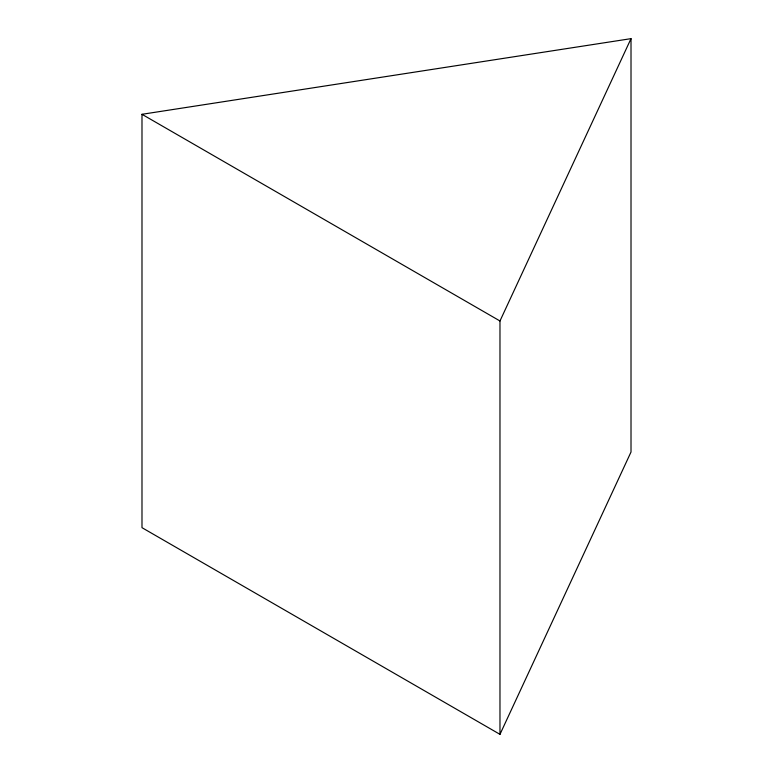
<?xml version="1.0" encoding="UTF-8"?>
<svg xmlns="http://www.w3.org/2000/svg" width="773" height="773" viewBox="0 0 773 773"><rect width="100%" height="100%" fill="white"/><g stroke="black" fill="none" stroke-linecap="round" stroke-linejoin="round"><path stroke-width="1.16" d="M499.976 734.35L499.976 320.979L631.01 38.65L141.99 114.298L141.99 527.669L499.976 734.35L631.01 452.021L631.01 38.65M141.99 114.298L499.976 320.979"/></g></svg>
